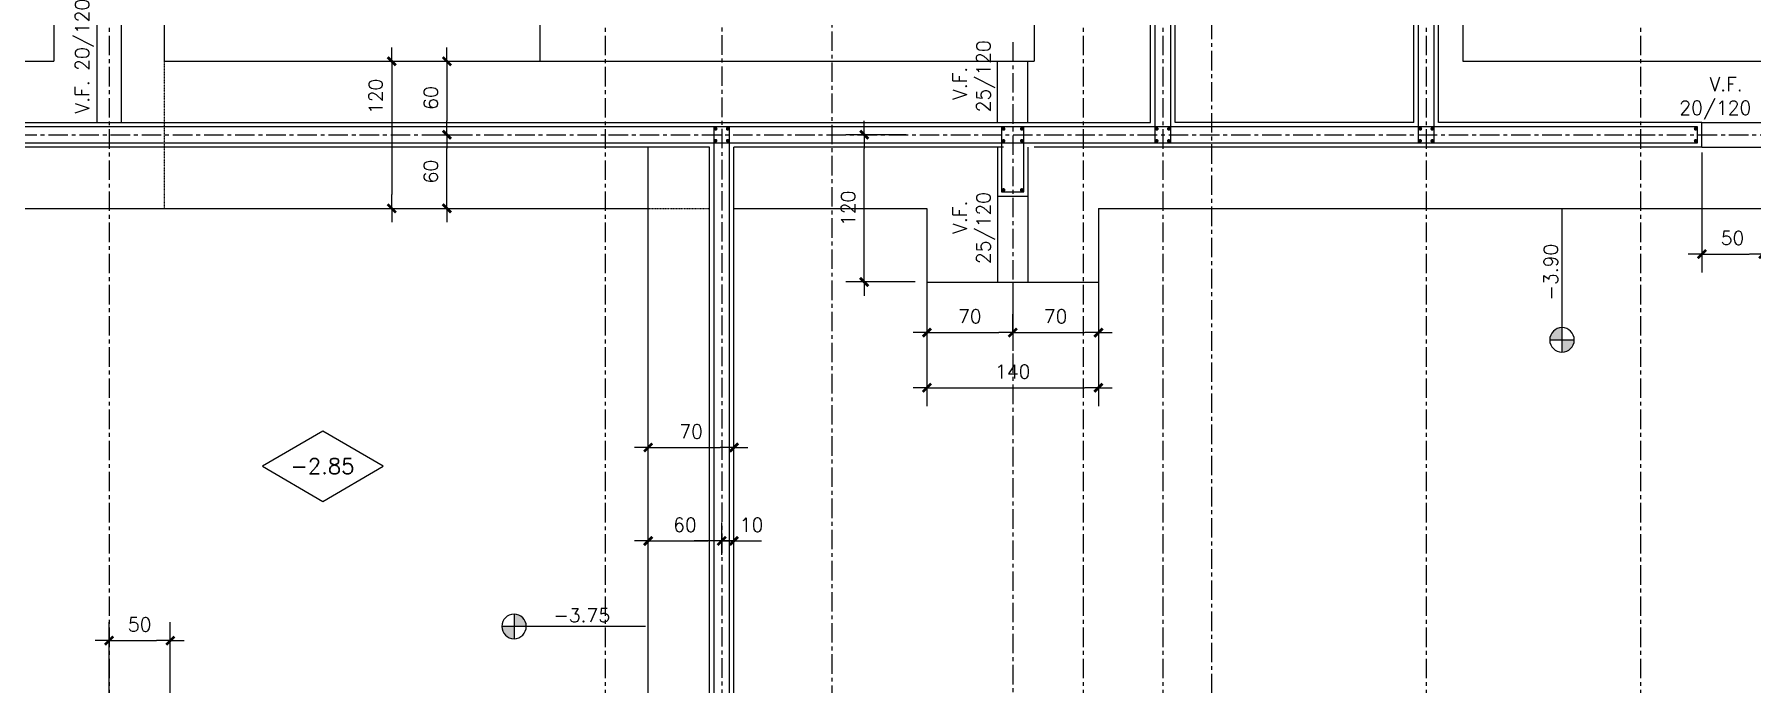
# Model space of a CAD drawing. Header units: millimetres. Extents: x -656655 to -651355, y 91699 to 96737.
# Drawn here: x -655251 to -653849, y 93650 to 94179 of the extents above; entities that cross this region are included whole.
import ezdxf
from ezdxf.enums import TextEntityAlignment as Align

# ---------------------------------------------------------------- set-up
doc = ezdxf.new("R2010")
doc.units = ezdxf.units.MM
doc.header["$LTSCALE"] = 0.5
doc.linetypes.add('CENTER', pattern=[50.8, 31.75, -6.35, 6.35, -6.35])
doc.linetypes.add('DASHED', pattern=[0.75, 0.5, -0.25])
for name, color, linetype in [('COTAS', 2, 'Continuous'), ('EJES', 1, 'CENTER'), ('FUNDACIONES', 6, 'Continuous'), ('MALLA', 1, 'Continuous'), ('MUROS', 5, 'Continuous'), ('NIVELES', 3, 'Continuous'), ('SEGMENTOS1', 2, 'DASHED'), ('TEXTOS1', 9, 'Continuous'), ('VIGAS', 3, 'Continuous')]:
    doc.layers.add(name, color=color, linetype=linetype)
doc.styles.add('ROMANS', font='romans')
doc.dimstyles.new('ING-50', dxfattribs={"dimscale": 5, "dimtxt": 2.25, "dimasz": 2.25, "dimexe": 3, "dimexo": 0, "dimgap": 1.5, "dimtad": 1, "dimdec": 1, "dimzin": 12, "dimdsep": 46, "dimtxsty": 'ROMANS', "dimblk1": 'TICK1', "dimblk2": 'TICK1', "dimsah": 1, "dimcen": 0.09, "dimclrd": 2, "dimclre": 1, "dimclrt": 3, "dimadec": 1, "dimazin": 3, "dimtfac": 1, "dimtdec": 1, "dimtix": 1, "dimtmove": 2, "dimatfit": 3, "dimfxl": 3, "dimtolj": 1, "dimtzin": 12, "dimarcsym": 0})

# ---------------------------------------------------------------- blocks, each defined once
blk = doc.blocks.new('NIVEL')
at = {"layer": 'NIVELES', "color": 3, "linetype": 'Continuous'}
blk.add_lwpolyline([(-48.8, 12.3), (0.5, -16.4), (49.7, 12.3), (0.5, 41)], close=True, dxfattribs=at)
at = {"layer": 'NIVELES', "color": 3, "linetype": 'Continuous', "style": 'ROMANS'}
blk.add_attdef('%%P00.00', text='', height=12.7, dxfattribs=at).set_placement((0.4, 6), align=Align.CENTER)
blk = doc.blocks.new('TICK1')
at = {"color": 2}
for points in [[(0, 0), (-1, 0)], [(0, 0), (1, 0)]]:
    blk.add_lwpolyline(points, dxfattribs=at)
at = {"color": 2, "const_width": 0.2}
blk.add_lwpolyline([(-0.3, -0.3), (0.3, 0.3)], dxfattribs=at)
blk = doc.blocks.new('*D249')
at = {"layer": 'COTAS', "color": 1, "lineweight": -2, "ltscale": 0.5}
for p, q in [((-655189.7, 93632.5), (-655189.7, 93700)), ((-655139.7, 93632.5), (-655139.7, 93700))]:
    blk.add_line(p, q, dxfattribs=at)
at = {"layer": 'COTAS', "color": 2, "lineweight": -2, "ltscale": 0.5}
blk.add_line((-655178.5, 93685), (-655151, 93685), dxfattribs=at)
at = {"layer": 'Defpoints', "color": 0, "ltscale": 0.5}
for p in [(-655139.7, 93685), (-655189.7, 93632.5), (-655139.7, 93632.5)]:
    blk.add_point(p, dxfattribs=at)
at = {"layer": 'COTAS', "color": 2, "lineweight": -2, "ltscale": 0.5, "xscale": 11.25, "yscale": 11.25, "zscale": 11.25, "rotation": 180}
blk.add_blockref('TICK1', (-655189.7, 93685), dxfattribs=at)
at = {"layer": 'COTAS', "color": 2, "lineweight": -2, "ltscale": 0.5, "xscale": 11.25, "yscale": 11.25, "zscale": 11.25}
blk.add_blockref('TICK1', (-655139.7, 93685), dxfattribs=at)
at = {"layer": 'COTAS', "color": 3, "ltscale": 0.5, "insert": (-655164.7, 93698.2), "char_height": 11.25, "attachment_point": 5, "style": 'ROMANS'}
blk.add_mtext('\\A1;50', dxfattribs=at)
blk = doc.blocks.new('*D252')
at = {"layer": 'COTAS', "color": 1, "lineweight": -2, "ltscale": 0.5}
for p, q in [((-654749.7, 93831), (-654749.7, 93857.5)), ((-654679.7, 93831), (-654679.7, 93857.5))]:
    blk.add_line(p, q, dxfattribs=at)
at = {"layer": 'COTAS', "color": 2, "lineweight": -2, "ltscale": 0.5}
blk.add_line((-654738.5, 93842.5), (-654691, 93842.5), dxfattribs=at)
at = {"layer": 'Defpoints', "color": 0, "ltscale": 0.5}
for p in [(-654679.7, 93842.5), (-654749.7, 93831), (-654679.7, 93831)]:
    blk.add_point(p, dxfattribs=at)
at = {"layer": 'COTAS', "color": 2, "lineweight": -2, "ltscale": 0.5, "xscale": 11.25, "yscale": 11.25, "zscale": 11.25, "rotation": 180}
blk.add_blockref('TICK1', (-654749.7, 93842.5), dxfattribs=at)
at = {"layer": 'COTAS', "color": 2, "lineweight": -2, "ltscale": 0.5, "xscale": 11.25, "yscale": 11.25, "zscale": 11.25}
blk.add_blockref('TICK1', (-654679.7, 93842.5), dxfattribs=at)
at = {"layer": 'COTAS', "color": 3, "ltscale": 0.5, "insert": (-654714.7, 93855.6), "char_height": 11.25, "attachment_point": 5, "style": 'ROMANS'}
blk.add_mtext('\\A1;70', dxfattribs=at)
blk = doc.blocks.new('*D128')
at = {"layer": 'COTAS', "color": 1, "lineweight": -2, "ltscale": 0.5}
for p, q in [((-654749.7, 93754.9), (-654749.7, 93781.3)), ((-654689.7, 93754.9), (-654689.7, 93781.3))]:
    blk.add_line(p, q, dxfattribs=at)
at = {"layer": 'COTAS', "color": 2, "lineweight": -2, "ltscale": 0.5}
blk.add_line((-654738.5, 93766.3), (-654701, 93766.3), dxfattribs=at)
at = {"layer": 'Defpoints', "color": 0, "ltscale": 0.5}
for p in [(-654689.7, 93766.3), (-654749.7, 93754.9), (-654689.7, 93754.9)]:
    blk.add_point(p, dxfattribs=at)
at = {"layer": 'COTAS', "color": 2, "lineweight": -2, "ltscale": 0.5, "xscale": 11.25, "yscale": 11.25, "zscale": 11.25, "rotation": 180}
blk.add_blockref('TICK1', (-654749.7, 93766.3), dxfattribs=at)
at = {"layer": 'COTAS', "color": 2, "lineweight": -2, "ltscale": 0.5, "xscale": 11.25, "yscale": 11.25, "zscale": 11.25}
blk.add_blockref('TICK1', (-654689.7, 93766.3), dxfattribs=at)
at = {"layer": 'COTAS', "color": 3, "ltscale": 0.5, "insert": (-654719.7, 93779.4), "char_height": 11.25, "attachment_point": 5, "style": 'ROMANS'}
blk.add_mtext('\\A1;60', dxfattribs=at)
blk = doc.blocks.new('*D129')
at = {"layer": 'COTAS', "color": 1, "lineweight": -2, "ltscale": 0.5}
for p, q in [((-654689.7, 93754.9), (-654689.7, 93781.3)), ((-654679.7, 93754.9), (-654679.7, 93781.3))]:
    blk.add_line(p, q, dxfattribs=at)
at = {"layer": 'COTAS', "color": 2, "lineweight": -2, "ltscale": 0.5}
for p, q in [((-654701, 93766.3), (-654712.2, 93766.3)), ((-654679.7, 93766.3), (-654689.7, 93766.3)), ((-654668.5, 93766.3), (-654657.2, 93766.3))]:
    blk.add_line(p, q, dxfattribs=at)
at = {"layer": 'Defpoints', "color": 0, "ltscale": 0.5}
for p in [(-654689.7, 93766.3), (-654689.7, 93754.9), (-654679.7, 93754.9)]:
    blk.add_point(p, dxfattribs=at)
at = {"layer": 'COTAS', "color": 2, "lineweight": -2, "ltscale": 0.5, "xscale": 11.25, "yscale": 11.25, "zscale": 11.25}
blk.add_blockref('TICK1', (-654689.7, 93766.3), dxfattribs=at)
at = {"layer": 'COTAS', "color": 2, "lineweight": -2, "ltscale": 0.5, "xscale": 11.25, "yscale": 11.25, "zscale": 11.25, "rotation": 180}
blk.add_blockref('TICK1', (-654679.7, 93766.3), dxfattribs=at)
at = {"layer": 'COTAS', "color": 3, "ltscale": 0.5, "insert": (-654665.3, 93779.4), "char_height": 11.25, "attachment_point": 5, "style": 'ROMANS'}
blk.add_mtext('\\A1;10', dxfattribs=at)
blk = doc.blocks.new('*D279')
at = {"layer": 'COTAS', "color": 1, "lineweight": -2, "ltscale": 0.5}
for p, q in [((-654522.2, 93977.5), (-654522.2, 93921.2)), ((-654452.2, 93977.5), (-654452.2, 93921.2))]:
    blk.add_line(p, q, dxfattribs=at)
at = {"layer": 'COTAS', "color": 2, "lineweight": -2, "ltscale": 0.5}
blk.add_line((-654511, 93936.2), (-654463.5, 93936.2), dxfattribs=at)
at = {"layer": 'Defpoints', "color": 0, "ltscale": 0.5}
for p in [(-654522.2, 93977.5), (-654452.2, 93977.5), (-654452.2, 93936.2)]:
    blk.add_point(p, dxfattribs=at)
at = {"layer": 'COTAS', "color": 2, "lineweight": -2, "ltscale": 0.5, "xscale": 11.25, "yscale": 11.25, "zscale": 11.25, "rotation": 180}
blk.add_blockref('TICK1', (-654522.2, 93936.2), dxfattribs=at)
at = {"layer": 'COTAS', "color": 2, "lineweight": -2, "ltscale": 0.5, "xscale": 11.25, "yscale": 11.25, "zscale": 11.25}
blk.add_blockref('TICK1', (-654452.2, 93936.2), dxfattribs=at)
at = {"layer": 'COTAS', "color": 3, "ltscale": 0.5, "insert": (-654487.2, 93949.4), "char_height": 11.25, "attachment_point": 5, "style": 'ROMANS'}
blk.add_mtext('\\A1;70', dxfattribs=at)
blk = doc.blocks.new('*D280')
at = {"layer": 'COTAS', "color": 1, "lineweight": -2, "ltscale": 0.5}
for p, q in [((-654382.2, 93977.5), (-654382.2, 93921.2)), ((-654452.2, 93936.2), (-654452.2, 93951.2))]:
    blk.add_line(p, q, dxfattribs=at)
at = {"layer": 'COTAS', "color": 2, "lineweight": -2, "ltscale": 0.5}
blk.add_line((-654441, 93936.2), (-654393.5, 93936.2), dxfattribs=at)
at = {"layer": 'Defpoints', "color": 0, "ltscale": 0.5}
for p in [(-654382.2, 93977.5), (-654452.2, 93936.2), (-654382.2, 93936.2)]:
    blk.add_point(p, dxfattribs=at)
at = {"layer": 'COTAS', "color": 2, "lineweight": -2, "ltscale": 0.5, "xscale": 11.25, "yscale": 11.25, "zscale": 11.25, "rotation": 180}
blk.add_blockref('TICK1', (-654452.2, 93936.2), dxfattribs=at)
at = {"layer": 'COTAS', "color": 2, "lineweight": -2, "ltscale": 0.5, "xscale": 11.25, "yscale": 11.25, "zscale": 11.25}
blk.add_blockref('TICK1', (-654382.2, 93936.2), dxfattribs=at)
at = {"layer": 'COTAS', "color": 3, "ltscale": 0.5, "insert": (-654417.2, 93949.4), "char_height": 11.25, "attachment_point": 5, "style": 'ROMANS'}
blk.add_mtext('\\A1;70', dxfattribs=at)
blk = doc.blocks.new('*D174')
at = {"layer": 'COTAS', "color": 1, "lineweight": -2, "ltscale": 0.5}
for p, q in [((-654522.2, 93977.5), (-654522.2, 93876.2)), ((-654382.2, 93932.5), (-654382.2, 93876.2))]:
    blk.add_line(p, q, dxfattribs=at)
at = {"layer": 'COTAS', "color": 2, "lineweight": -2, "ltscale": 0.5}
blk.add_line((-654511, 93891.2), (-654393.5, 93891.2), dxfattribs=at)
at = {"layer": 'Defpoints', "color": 0, "ltscale": 0.5}
for p in [(-654522.2, 93977.5), (-654382.2, 93932.5), (-654382.2, 93891.2)]:
    blk.add_point(p, dxfattribs=at)
at = {"layer": 'COTAS', "color": 2, "lineweight": -2, "ltscale": 0.5, "xscale": 11.25, "yscale": 11.25, "zscale": 11.25, "rotation": 180}
blk.add_blockref('TICK1', (-654522.2, 93891.2), dxfattribs=at)
at = {"layer": 'COTAS', "color": 2, "lineweight": -2, "ltscale": 0.5, "xscale": 11.25, "yscale": 11.25, "zscale": 11.25}
blk.add_blockref('TICK1', (-654382.2, 93891.2), dxfattribs=at)
at = {"layer": 'COTAS', "color": 3, "ltscale": 0.5, "insert": (-654452.2, 93904.4), "char_height": 11.25, "attachment_point": 5, "style": 'ROMANS'}
blk.add_mtext('\\A1;140', dxfattribs=at)
blk = doc.blocks.new('*D175')
at = {"layer": 'COTAS', "color": 1, "lineweight": -2, "ltscale": 0.5}
for p, q in [((-654539.1, 94097.5), (-654588.4, 94097.5)), ((-654531.7, 93977.5), (-654588.4, 93977.5))]:
    blk.add_line(p, q, dxfattribs=at)
at = {"layer": 'COTAS', "color": 2, "lineweight": -2, "ltscale": 0.5}
blk.add_line((-654573.4, 93988.7), (-654573.4, 94086.2), dxfattribs=at)
at = {"layer": 'Defpoints', "color": 0, "ltscale": 0.5}
for p in [(-654573.4, 94097.5), (-654539.1, 94097.5), (-654531.7, 93977.5)]:
    blk.add_point(p, dxfattribs=at)
at = {"layer": 'COTAS', "color": 2, "lineweight": -2, "ltscale": 0.5, "xscale": 11.25, "yscale": 11.25, "zscale": 11.25}
for p, rotation in [((-654573.4, 94097.5), 90), ((-654573.4, 93977.5), 270)]:
    blk.add_blockref('TICK1', p, dxfattribs=dict(at, rotation=rotation))
at = {"layer": 'COTAS', "color": 3, "ltscale": 0.5, "insert": (-654586.5, 94037.5), "char_height": 11.25, "attachment_point": 5, "rotation": 90, "style": 'ROMANS'}
blk.add_mtext('\\A1;120', dxfattribs=at)
blk = doc.blocks.new('*D176')
at = {"layer": 'COTAS', "color": 1, "lineweight": -2, "ltscale": 0.5}
for p, q in [((-654934.2, 94097.5), (-654899, 94097.5)), ((-654934.2, 94037.5), (-654899, 94037.5))]:
    blk.add_line(p, q, dxfattribs=at)
at = {"layer": 'COTAS', "color": 2, "lineweight": -2, "ltscale": 0.5}
blk.add_line((-654914, 94048.7), (-654914, 94086.2), dxfattribs=at)
at = {"layer": 'Defpoints', "color": 0, "ltscale": 0.5}
for p in [(-654934.2, 94097.5), (-654914, 94097.5), (-654934.2, 94037.5)]:
    blk.add_point(p, dxfattribs=at)
at = {"layer": 'COTAS', "color": 2, "lineweight": -2, "ltscale": 0.5, "xscale": 11.25, "yscale": 11.25, "zscale": 11.25}
for p, rotation in [((-654914, 94097.5), 90), ((-654914, 94037.5), 270)]:
    blk.add_blockref('TICK1', p, dxfattribs=dict(at, rotation=rotation))
at = {"layer": 'COTAS', "color": 3, "ltscale": 0.5, "insert": (-654927.1, 94067.5), "char_height": 11.25, "attachment_point": 5, "rotation": 90, "style": 'ROMANS'}
blk.add_mtext('\\A1;60', dxfattribs=at)
blk = doc.blocks.new('*D177')
at = {"layer": 'COTAS', "color": 1, "lineweight": -2, "ltscale": 0.5}
for p, q in [((-654934.2, 94157.5), (-654899, 94157.5)), ((-654934.2, 94097.5), (-654899, 94097.5))]:
    blk.add_line(p, q, dxfattribs=at)
at = {"layer": 'COTAS', "color": 2, "lineweight": -2, "ltscale": 0.5}
blk.add_line((-654914, 94146.2), (-654914, 94108.7), dxfattribs=at)
at = {"layer": 'Defpoints', "color": 0, "ltscale": 0.5}
for p in [(-654934.2, 94157.5), (-654934.2, 94097.5), (-654914, 94097.5)]:
    blk.add_point(p, dxfattribs=at)
at = {"layer": 'COTAS', "color": 2, "lineweight": -2, "ltscale": 0.5, "xscale": 11.25, "yscale": 11.25, "zscale": 11.25}
for p, rotation in [((-654914, 94157.5), 90), ((-654914, 94097.5), 270)]:
    blk.add_blockref('TICK1', p, dxfattribs=dict(at, rotation=rotation))
at = {"layer": 'COTAS', "color": 3, "ltscale": 0.5, "insert": (-654927.1, 94127.5), "char_height": 11.25, "attachment_point": 5, "rotation": 90, "style": 'ROMANS'}
blk.add_mtext('\\A1;60', dxfattribs=at)
blk = doc.blocks.new('*D178')
at = {"layer": 'COTAS', "color": 1, "lineweight": -2, "ltscale": 0.5}
for p, q in [((-654977.5, 94157.5), (-654944, 94157.5)), ((-654975.1, 94037.5), (-654944, 94037.5))]:
    blk.add_line(p, q, dxfattribs=at)
at = {"layer": 'COTAS', "color": 2, "lineweight": -2, "ltscale": 0.5}
blk.add_line((-654959, 94146.2), (-654959, 94048.7), dxfattribs=at)
at = {"layer": 'Defpoints', "color": 0, "ltscale": 0.5}
for p in [(-654977.5, 94157.5), (-654975.1, 94037.5), (-654959, 94037.5)]:
    blk.add_point(p, dxfattribs=at)
at = {"layer": 'COTAS', "color": 2, "lineweight": -2, "ltscale": 0.5, "xscale": 11.25, "yscale": 11.25, "zscale": 11.25}
for p, rotation in [((-654959, 94157.5), 90), ((-654959, 94037.5), 270)]:
    blk.add_blockref('TICK1', p, dxfattribs=dict(at, rotation=rotation))
at = {"layer": 'COTAS', "color": 3, "ltscale": 0.5, "insert": (-654972.1, 94128.8), "char_height": 11.25, "attachment_point": 5, "rotation": 90, "style": 'ROMANS'}
blk.add_mtext('\\A1;120', dxfattribs=at)
blk = doc.blocks.new('nivel-f')
at = {"linetype": 'Continuous'}
h = blk.add_hatch(color=1, dxfattribs=at)
h.paths.add_polyline_path([(90.5, 0), (90.5, 10, 0.414214), (80.5, 0)])
h.paths.add_polyline_path([(90.5, -10, 0.414214), (100.5, 0), (90.5, 0)])
at = {"color": 3}
for p, q in [((-16.7, 0), (100.5, 0)), ((90.5, 10), (90.5, -10))]:
    blk.add_line(p, q, dxfattribs=at)
blk.add_circle((90.5, 0), 10, dxfattribs=at)
at = {"color": 3, "style": 'ROMANS'}
blk.add_attdef('NIVEL', text='', height=11.2, dxfattribs=at).set_placement((35.2, 3.4), align=Align.CENTER)
blk = doc.blocks.new('*D307')
at = {"layer": 'COTAS', "color": 1, "lineweight": -2, "ltscale": 0.5}
for p, q in [((-653889.7, 94083.1), (-653889.7, 93985.2)), ((-653839.7, 94030.2), (-653839.7, 93985.2))]:
    blk.add_line(p, q, dxfattribs=at)
at = {"layer": 'COTAS', "color": 2, "lineweight": -2, "ltscale": 0.5}
blk.add_line((-653878.5, 94000.2), (-653851, 94000.2), dxfattribs=at)
at = {"layer": 'Defpoints', "color": 0, "ltscale": 0.5}
for p in [(-653889.7, 94083.1), (-653839.7, 94030.2), (-653839.7, 94000.2)]:
    blk.add_point(p, dxfattribs=at)
at = {"layer": 'COTAS', "color": 2, "lineweight": -2, "ltscale": 0.5, "xscale": 11.25, "yscale": 11.25, "zscale": 11.25, "rotation": 180}
blk.add_blockref('TICK1', (-653889.7, 94000.2), dxfattribs=at)
at = {"layer": 'COTAS', "color": 2, "lineweight": -2, "ltscale": 0.5, "xscale": 11.25, "yscale": 11.25, "zscale": 11.25}
blk.add_blockref('TICK1', (-653839.7, 94000.2), dxfattribs=at)
at = {"layer": 'COTAS', "color": 3, "ltscale": 0.5, "insert": (-653864.7, 94013.3), "char_height": 11.25, "attachment_point": 5, "style": 'ROMANS'}
blk.add_mtext('\\A1;50', dxfattribs=at)

msp = doc.modelspace()

# ---------------------------------------------------------------- linework, layer by layer
at = {"layer": 'EJES'}
for p, q in [((-655189.71469271, 96667.45227213), (-655189.71469271, 93007.45227206)), ((-654784.71467612, 96667.45227213), (-654784.71467612, 93007.45227206)), ((-654394.71467612, 96667.45227213), (-654394.71467612, 93007.45227206)), ((-654329.71474353, 96667.45227213), (-654329.71474353, 93007.45227206)), ((-654114.71467612, 96667.45227213), (-654114.71467612, 93007.45226477)), ((-653939.7146825, 96667.45227213), (-653939.7146825, 93007.45227243)), ((-654689.71467612, 96642.45227213), (-654689.71467612, 93007.45227206)), ((-654599.71467897, 95172.441585), (-654599.71467351, 93007.4522723)), ((-654289.71471774, 93032.45227206), (-654289.71471774, 94918.36688131)), ((-654452.21467612, 94173.1642057), (-654452.21467612, 93032.45227206)), ((-656585.41238582, 94097.45227212), (-653147.2146825, 94097.45227212))]:
    msp.add_line(p, q, dxfattribs=at)
at = {"layer": 'FUNDACIONES', "ltscale": 0.15}
for p, q in [((-655234.71469271, 94437.45230392), (-655234.71469271, 94157.45227212)), ((-655144.71469271, 94387.45229704), (-655144.71469271, 94157.45227212)), ((-654434.71467612, 94367.45229704), (-654434.71467612, 94157.45227212)), ((-654084.71467612, 94367.45229704), (-654084.71467612, 94157.45227212)), ((-655562.21467428, 94157.45227212), (-655234.71469271, 94157.45227212)), ((-655144.71469271, 94157.45227212), (-654434.71467612, 94157.45227212)), ((-654084.71467612, 94157.45227212), (-653839.71468201, 94157.45227212)), ((-654749.71467612, 93407.45227207), (-654749.71467612, 94087.4522799)), ((-655749.71467418, 94037.45227212), (-654749.71467612, 94037.45227212)), ((-654679.71467612, 94037.45227212), (-654522.21467822, 94037.45227212)), ((-654522.21467822, 94037.45227212), (-654522.21467822, 93977.45227982)), ((-654382.21467822, 94037.45227212), (-653839.71468192, 94037.45227212)), ((-654382.21467822, 94037.45227212), (-654382.21467822, 93977.45227989)), ((-654522.21467822, 93977.45227982), (-654382.21467822, 93977.45227989))]:
    msp.add_line(p, q, dxfattribs=at)
at = {"layer": 'MALLA', "ltscale": 0.5}
for p, q in [((-654121.21467799, 94883.95226005), (-654121.21467799, 94090.9522799)), ((-654108.21467817, 94090.9522799), (-654108.21467817, 94883.95226005)), ((-654336.2147454, 94453.95233133), (-654336.2147454, 94090.9522799)), ((-654323.21474559, 94090.9522799), (-654323.21474559, 94453.95233133)), ((-653893.21468175, 94103.95227188), (-655671.21467427, 94103.95227188)), ((-654696.21467612, 94103.95227303), (-654696.21467612, 93340.95227206)), ((-654683.21467612, 94103.95227303), (-654696.21467612, 94103.95227303)), ((-654683.21467612, 93340.95227206), (-654683.21467612, 94103.95227303)), ((-654461.21977378, 94103.95227188), (-654461.21977378, 94050.95227213)), ((-654443.21467822, 94103.95227188), (-654461.21977378, 94103.95227188)), ((-654461.21467783, 94103.95228972), (-654461.21467819, 94090.95227212)), ((-654443.21467822, 94050.95227213), (-654443.21467822, 94103.95227188)), ((-654323.21474559, 94090.9522799), (-654323.21474559, 94103.95227188)), ((-654108.21467817, 94090.9522799), (-654108.21467817, 94103.95227188)), ((-653893.21468176, 94090.9522799), (-653893.21468175, 94103.95227188)), ((-655671.21467427, 94090.9522799), (-653893.21468176, 94090.9522799)), ((-654461.21467783, 94101.45227248), (-654461.21467819, 94090.95227212)), ((-654336.2147454, 94090.9522799), (-654323.21474559, 94090.9522799)), ((-654121.21467799, 94090.9522799), (-654108.21467817, 94090.9522799)), ((-654461.21977378, 94050.95227213), (-654443.21467822, 94050.95227213)), ((-654443.21467822, 94050.95227986), (-654443.21467822, 94055.95227983))]:
    msp.add_line(p, q, dxfattribs=at)
at = {"layer": 'MALLA', "ltscale": 0.5, "const_width": 1.5}
for points in [[(-654695.37368586, 94102.36128278, 1), (-654693.87368586, 94102.36128278, 1)], [(-654685.55566638, 94102.36128278, 1), (-654684.05566638, 94102.36128278, 1)], [(-654460.37878352, 94102.36128163, 1), (-654458.87878352, 94102.36128163, 1)], [(-654460.37368758, 94102.2922113, 1), (-654458.87368758, 94102.2922113, 1)], [(-654460.37368758, 94102.2922113, 1), (-654458.87368758, 94102.2922113, 1)], [(-654445.55566847, 94102.36128163, 1), (-654444.05566847, 94102.36128163, 1)], [(-654335.29737427, 94102.36128163, 1), (-654333.79737427, 94102.36128163, 1)], [(-654325.55573584, 94102.36128163, 1), (-654324.05573584, 94102.36128163, 1)], [(-654120.25813044, 94102.36128163, 1), (-654118.75813044, 94102.36128163, 1)], [(-654110.55566843, 94102.36128163, 1), (-654109.05566843, 94102.36128163, 1)], [(-653895.55567201, 94102.36138189, 1), (-653894.05567201, 94102.36138189, 1)], [(-654695.37368586, 94092.67120882, 1), (-654693.87368586, 94092.67120882, 1)], [(-654685.55566638, 94092.67120882, 1), (-654684.05566638, 94092.67120882, 1)], [(-654460.37368793, 94092.54326238, 1), (-654458.87368793, 94092.54326238, 1)], [(-654445.55566847, 94092.58180965, 1), (-654444.05566847, 94092.58180965, 1)], [(-654335.37375514, 94092.54327016, 1), (-654333.87375514, 94092.54327016, 1)], [(-654325.55573584, 94092.54327016, 1), (-654324.05573584, 94092.54327016, 1)], [(-654325.55573584, 94092.54327016, 1), (-654324.05573584, 94092.54327016, 1)], [(-654120.37368773, 94092.54327016, 1), (-654118.87368773, 94092.54327016, 1)], [(-654110.55566843, 94092.54327016, 1), (-654109.05566843, 94092.54327016, 1)], [(-654110.55566843, 94092.54327016, 1), (-654109.05566843, 94092.54327016, 1)], [(-653895.55567201, 94092.54334516, 1), (-653894.05567201, 94092.54334516, 1)], [(-653895.55567201, 94092.54334516, 1), (-653894.05567201, 94092.54334516, 1)], [(-654460.37878352, 94052.54326238, 1), (-654458.87878352, 94052.54326238, 1)], [(-654445.55566848, 94052.54327012, 1), (-654444.05566848, 94052.54327012, 1)], [(-654445.55566847, 94052.54326238, 1), (-654444.05566847, 94052.54326238, 1)]]:
    msp.add_lwpolyline(points, format="xyb", close=True, dxfattribs=at)
at = {"layer": 'MUROS'}
for p, q in [((-654339.7147127, 94107.45227354), (-654339.71474353, 94437.4523086)), ((-654319.71474491, 94107.45227354), (-654319.71473372, 94437.4523086)), ((-654124.71464529, 94107.45227354), (-654124.71467149, 94437.45229583)), ((-654104.7146775, 94107.45227354), (-654104.71466799, 94437.45230899)), ((-655674.71467427, 94107.452273), (-654339.7147127, 94107.45227354)), ((-654124.71464529, 94107.45227352), (-654319.71474491, 94107.45227354)), ((-653889.7146817, 94107.45227349), (-654104.7146775, 94107.45227351)), ((-653889.71468169, 94087.4522799), (-653889.7146817, 94107.45227349)), ((-654699.71467612, 94087.4522799), (-655674.71467427, 94087.4522799)), ((-654459.71467796, 94087.4522799), (-654679.71467612, 94087.4522799)), ((-654439.71467822, 94087.4522799), (-654439.71467822, 94047.45227986)), ((-653889.71468169, 94087.4522799), (-654434.71467822, 94087.4522799))]:
    msp.add_line(p, q, dxfattribs=at)
at = {"layer": 'MUROS', "ltscale": 0.15}
for p, q in [((-654699.71467612, 93357.45227206), (-654699.71467612, 94087.4522799)), ((-654679.71467612, 93337.45227206), (-654679.71467612, 94087.4522799))]:
    msp.add_line(p, q, dxfattribs=at)
at = {"layer": 'MUROS', "ltscale": 0.5}
for p, q in [((-654464.71467796, 94087.4522799), (-654464.71467822, 94047.45227985)), ((-654464.71467822, 94047.45227985), (-654439.71467822, 94047.45227986))]:
    msp.add_line(p, q, dxfattribs=at)
at = {"layer": 'SEGMENTOS1', "ltscale": 0.5}
for p, q in [((-655144.71469271, 94157.45227212), (-655144.71469271, 94037.45227212)), ((-654749.71467612, 94037.45227212), (-654699.71467612, 94037.45227212))]:
    msp.add_line(p, q, dxfattribs=at)
at = {"layer": 'VIGAS', "ltscale": 0.5}
for p, q in [((-655199.71470832, 94192.45227234), (-655199.71470813, 94107.45227319)), ((-655179.71467517, 94192.45227234), (-655179.71467498, 94107.4522732)), ((-654464.71467822, 94107.45227349), (-654464.71467822, 94157.45227212)), ((-654439.71467822, 94107.4522735), (-654439.71467822, 94157.45227211)), ((-653889.7146817, 94107.45227349), (-653839.71468197, 94107.45227349)), ((-653889.71468169, 94087.4522799), (-653839.71468195, 94087.4522799)), ((-654464.71467822, 94047.45227985), (-654464.71467822, 93977.45227985)), ((-654439.71467822, 94047.45227986), (-654439.71467822, 93977.45227986))]:
    msp.add_line(p, q, dxfattribs=at)

# ---------------------------------------------------------------- block references
at = {"ltscale": 0.5, "rotation": 90}
msp.add_blockref('nivel-f', (-654837.79797262, 94174.15606492), dxfattribs=at).add_auto_attribs({'NIVEL': '-3.90'})
at = {"ltscale": 0.5}
ref = msp.add_blockref('nivel-f', (-654003.88749695, 94020.74847933), dxfattribs=dict(at, xscale=-1, rotation=90))
ref.add_attrib('NIVEL', '-3.90', dxfattribs={"color": 3, "height": 11.25, "rotation": 90, "style": 'ROMANS'}).set_placement((-654007.32941937, 93985.53426471), align=Align.CENTER)
ref = msp.add_blockref('nivel-f', (-654768.6830914, 93696.58808101), dxfattribs=dict(at, xscale=-1))
ref.add_attrib('NIVEL', '-3.75', dxfattribs={"color": 3, "height": 11.25, "style": 'ROMANS'}).set_placement((-654803.89730602, 93700.03000343), align=Align.CENTER)
at = {"layer": 'VIGAS', "ltscale": 0.5}
msp.add_blockref('NIVEL', (-655015.79400038, 93814.94816336), dxfattribs=at).add_auto_attribs({'%%P00.00': '-2.85'})

# ---------------------------------------------------------------- texts
at = {"layer": 'TEXTOS1', "style": 'ROMANS'}
for s, p in [('V.F. 20/120', (-655206.02872116, 94114.91132386)), ('25/120', (-654470.44157189, 94115.77349549)), ('V.F.', (-654489.73113533, 94125.96738803)), ('25/120', (-654470.44157189, 93992.03627854)), ('V.F.', (-654489.73113533, 94016.76333594))]:
    msp.add_text(s, height=11.25, rotation=90, dxfattribs=at).set_placement(p)
for s, p in [('V.F.', (-653883.46224407, 94133.11886018)), ('20/120', (-653908.18930147, 94113.82929674))]:
    msp.add_text(s, height=11.25, dxfattribs=at).set_placement(p)

# ---------------------------------------------------------------- dimensions: what is measured, and where the dimension line sits
at = {"layer": 'COTAS', "ltscale": 0.5}
for base, p1, p2, angle, picture, middle in [((-654958.98570087, 94037.45227212), (-654977.47410496, 94157.45227212), (-654975.1459903, 94037.45227212), 270, '*D178', (-654972.11070087, 94128.83249437)), ((-654689.71467612, 93766.31607282), (-654679.71467612, 93754.8739399), (-654689.71467612, 93754.8739399), 180, '*D129', (-654665.29554712, 93779.44107282))]:
    dim = msp.add_linear_dim(base=base, p1=p1, p2=p2, angle=angle, dimstyle='ING-50', dxfattribs=at)
    dim.commit()
    dim.dimension.update_dxf_attribs({"geometry": picture, "text_midpoint": middle, "dimtype": 160})
for base, p1, p2, angle, picture, middle in [((-654913.98570087, 94097.45227212), (-654934.18398645, 94157.45227212), (-654934.18398639, 94097.45227212), 270, '*D177', (-654927.11070087, 94127.45227212)), ((-654913.98570087, 94097.45227212), (-654934.18398645, 94037.45227212), (-654934.18398639, 94097.45227212), 90, '*D176', (-654927.11070087, 94067.45227212)), ((-654573.37680897, 94097.45227212), (-654531.71296179, 93977.45227989), (-654539.08421022, 94097.45227212), 90, '*D175', (-654586.50180897, 94037.45227601))]:
    dim = msp.add_linear_dim(base=base, p1=p1, p2=p2, angle=angle, dimstyle='ING-50', dxfattribs=at)
    dim.commit()
    dim.dimension.update_dxf_attribs({"geometry": picture, "text_midpoint": middle})
for base, p1, p2, picture, middle in [((-653839.7146819, 94000.22171861), (-653889.71468197, 94083.07265093), (-653839.7146819, 94030.24382513), '*D307', (-653864.71468193, 94013.34671861)), ((-654452.21467612, 93936.2377132), (-654522.21467822, 93977.45227982), (-654452.21467612, 93977.45227982), '*D279', (-654487.21467717, 93949.3627132)), ((-654382.21467822, 93891.2377132), (-654522.21467822, 93977.45227982), (-654382.21467822, 93932.45227989), '*D174', (-654452.21467822, 93904.3627132)), ((-654382.21467822, 93936.2377132), (-654452.21467612, 93936.2377132), (-654382.21467822, 93977.45227989), '*D280', (-654417.21467717, 93949.3627132)), ((-654679.71467612, 93842.46065447), (-654749.71467612, 93831.01852155), (-654679.71467612, 93831.01852155), '*D252', (-654714.71467612, 93855.58565447)), ((-654689.71467612, 93766.31607282), (-654749.71467612, 93754.8739399), (-654689.71467612, 93754.8739399), '*D128', (-654719.71467612, 93779.44107282)), ((-655139.71469107, 93685.03093905), (-655189.71469271, 93632.45227598), (-655139.71469107, 93632.45227598), '*D249', (-655164.71469189, 93698.15593905))]:
    dim = msp.add_linear_dim(base=base, p1=p1, p2=p2, dimstyle='ING-50', dxfattribs=at)
    dim.commit()
    dim.dimension.update_dxf_attribs({"geometry": picture, "text_midpoint": middle})

doc.saveas('drawing.dxf')
